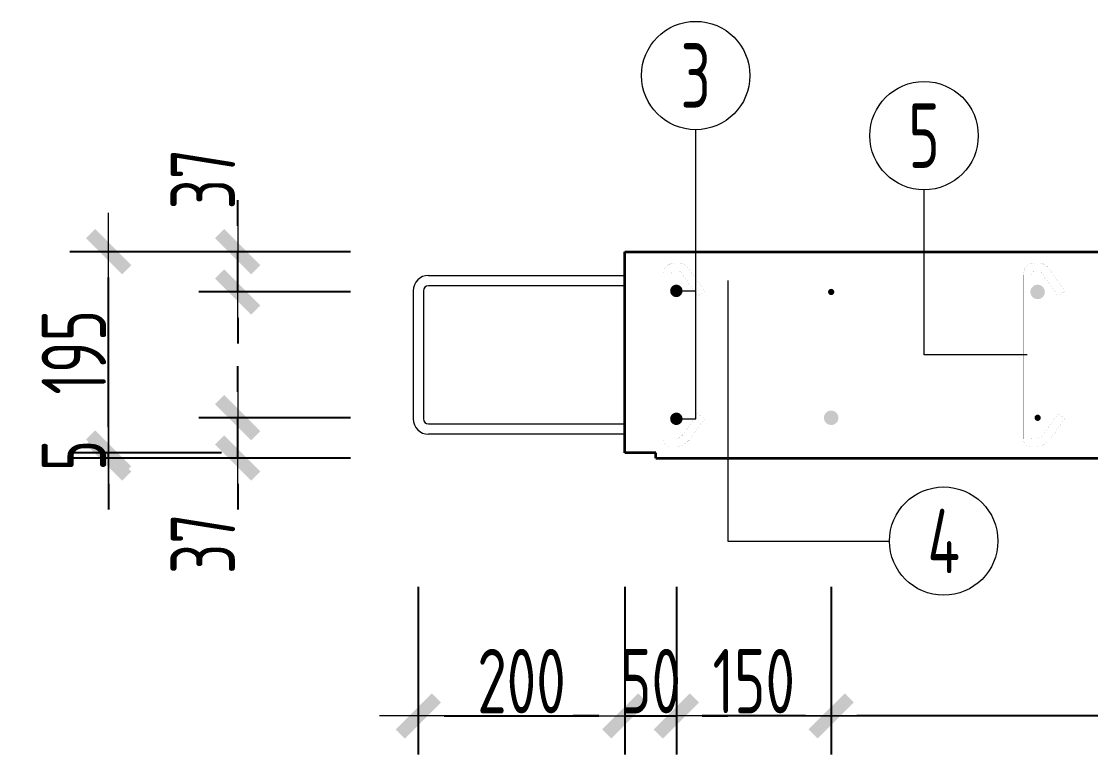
# Model space of a CAD drawing. Extents: x -85320 to 1679916, y -1321939 to 627.
# Drawn here: x 1110476 to 1114620, y -834301 to -831458 of the extents above; entities that cross this region are included whole.
import ezdxf
from ezdxf.enums import TextEntityAlignment as Align

# ---------------------------------------------------------------- set-up
doc = ezdxf.new("R2010")
doc.units = 0
doc.header["$LTSCALE"] = 1000
for name, color, linetype, lineweight in [('直线', 7, 'Continuous', 18), ('预制墙墙身水平筋', 130, 'Continuous', 18), ('预制墙墙身纵向受力筋', 1, 'Continuous', 18), ('预制墙墙身纵向非受力筋', 94, 'Continuous', 18), ('预制墙墙身附加筋', 94, 'Continuous', 18), ('预制墙拉筋', 130, 'Continuous', 18), ('预制墙详图标注', 3, 'Continuous', 18), ('预制墙详图轮廓', 3, 'Continuous', 35)]:
    doc.layers.add(name, color=color, linetype=linetype, lineweight=lineweight)
doc.styles.add('样式 1', font='yjkeng.shx', dxfattribs={"width": 0.7, "bigfont": 'yjkchn.shx'})
doc.dimstyles.new('盈建科结构', dxfattribs={"dimscale": 100, "dimtxt": 2.5, "dimasz": 1, "dimexe": 1.5, "dimexo": 0.625, "dimgap": 0.1, "dimtad": 1, "dimdec": 0, "dimrnd": 1, "dimzin": 0, "dimdsep": 46, "dimtxsty": '样式 1', "dimblk": '_yjkbk', "dimblk1": 'ARCHTICK', "dimblk2": 'ARCHTICK', "dimcen": 0.09, "dimadec": 0, "dimazin": 0, "dimtfac": 1, "dimtdec": 4, "dimtix": 1, "dimtmove": 2, "dimatfit": 3, "dimfxl": 1, "dimtolj": 1, "dimtzin": 0, "dimarcsym": 0})

# ---------------------------------------------------------------- blocks, each defined once
blk = doc.blocks.new('_yjkbk')
blk.add_line((-1, 0), (1.5, 0))
blk.add_lwpolyline([(-0.7, -0.7, 0.5, 0.5, 0), (0.7, 0.7, 0.5, 0.5, 0)], format="xyseb")
blk = doc.blocks.new('*D976')
at = {"layer": 'Defpoints', "color": 0, "transparency": 16777216}
for p in [(1112014.4, -833650.8), (1112814.4, -833650.8), (1112814.4, -834150.8)]:
    blk.add_point(p, dxfattribs=at)
at = {"layer": '预制墙详图标注', "color": 0, "lineweight": -2, "transparency": 16777216}
for p, q in [((1112014.4, -833650.8), (1112014.4, -834300.8)), ((1112814.4, -833650.8), (1112814.4, -834300.8)), ((1112114.4, -834150.8), (1112714.4, -834150.8))]:
    blk.add_line(p, q, dxfattribs=at)
at = {"layer": '预制墙详图标注', "color": 0, "lineweight": -2, "transparency": 16777216, "xscale": 100, "yscale": 100, "zscale": 100, "rotation": 180}
blk.add_blockref('_yjkbk', (1112014.4, -834150.8), dxfattribs=at)
at = {"layer": '预制墙详图标注', "color": 0, "lineweight": -2, "transparency": 16777216, "xscale": 100, "yscale": 100, "zscale": 100}
blk.add_blockref('_yjkbk', (1112814.4, -834150.8), dxfattribs=at)
at = {"layer": '预制墙详图标注', "color": 0, "transparency": 16777216, "insert": (1112414.4, -834140.8), "char_height": 250, "attachment_point": 8, "style": '样式 1'}
blk.add_mtext('\\A1;200', dxfattribs=at)
blk = doc.blocks.new('_ArchTick')
at = {"color": 0, "linetype": 'ByBlock', "const_width": 0.4}
blk.add_lwpolyline([(-0.5, -0.5), (0.5, 0.5)], dxfattribs=at)
blk = doc.blocks.new('*D977')
at = {"layer": 'Defpoints', "color": 0, "transparency": 16777216}
for p in [(1112814.4, -833650.8), (1113014.4, -833650.8), (1113014.4, -834150.8)]:
    blk.add_point(p, dxfattribs=at)
at = {"layer": '预制墙详图标注', "color": 0, "lineweight": -2, "transparency": 16777216}
for p, q in [((1112814.4, -833650.8), (1112814.4, -834300.8)), ((1113014.4, -833650.8), (1113014.4, -834300.8)), ((1112714.4, -834150.8), (1112614.4, -834150.8)), ((1112814.4, -834150.8), (1113014.4, -834150.8)), ((1113114.4, -834150.8), (1113214.4, -834150.8))]:
    blk.add_line(p, q, dxfattribs=at)
at = {"layer": '预制墙详图标注', "color": 0, "lineweight": -2, "transparency": 16777216, "xscale": 100, "yscale": 100, "zscale": 100}
blk.add_blockref('_yjkbk', (1112814.4, -834150.8), dxfattribs=at)
at = {"layer": '预制墙详图标注', "color": 0, "lineweight": -2, "transparency": 16777216, "xscale": 100, "yscale": 100, "zscale": 100, "rotation": 180}
blk.add_blockref('_yjkbk', (1113014.4, -834150.8), dxfattribs=at)
at = {"layer": '预制墙详图标注', "color": 0, "transparency": 16777216, "insert": (1112914.4, -834140.8), "char_height": 250, "attachment_point": 8, "style": '样式 1'}
blk.add_mtext('\\A1;50', dxfattribs=at)
blk = doc.blocks.new('*D1000')
at = {"layer": 'Defpoints', "color": 0, "transparency": 16777216}
for p in [(1113614.4, -833650.8), (1117614.4, -833650.8), (1113614.4, -834150.8)]:
    blk.add_point(p, dxfattribs=at)
at = {"layer": '预制墙详图标注', "color": 0, "lineweight": -2, "transparency": 16777216}
for p, q in [((1113614.4, -833713.3), (1113614.4, -834300.8)), ((1117614.4, -833713.3), (1117614.4, -834300.8)), ((1117514.4, -834150.8), (1113714.4, -834150.8))]:
    blk.add_line(p, q, dxfattribs=at)
at = {"layer": '预制墙详图标注', "color": 0, "lineweight": -2, "transparency": 16777216, "xscale": 100, "yscale": 100, "zscale": 100}
for p, rotation in [((1113614.4, -834150.8), 179.99999999999), ((1117614.4, -834150.8), 359.99999999999)]:
    blk.add_blockref('_yjkbk', p, dxfattribs=dict(at, rotation=rotation))
at = {"layer": '预制墙详图标注', "color": 0, "transparency": 16777216, "insert": (1115614.4, -834140.8), "char_height": 250, "attachment_point": 8, "style": '样式 1'}
blk.add_mtext('\\A1;5×200=1000', dxfattribs=at)
blk = doc.blocks.new('*D1002')
at = {"layer": 'Defpoints', "color": 0, "transparency": 16777216}
for p in [(1113014.4, -833650.8), (1113614.4, -833650.8), (1113014.4, -834150.8)]:
    blk.add_point(p, dxfattribs=at)
at = {"layer": '预制墙详图标注', "color": 0, "lineweight": -2, "transparency": 16777216}
for p, q in [((1113014.4, -833650.8), (1113014.4, -834300.8)), ((1113614.4, -833650.8), (1113614.4, -834300.8)), ((1113514.4, -834150.8), (1113114.4, -834150.8))]:
    blk.add_line(p, q, dxfattribs=at)
at = {"layer": '预制墙详图标注', "color": 0, "lineweight": -2, "transparency": 16777216, "xscale": 100, "yscale": 100, "zscale": 100}
for p, rotation in [((1113014.4, -834150.8), 179.9999999999889), ((1113614.4, -834150.8), 359.9999999999889)]:
    blk.add_blockref('_yjkbk', p, dxfattribs=dict(at, rotation=rotation))
at = {"layer": '预制墙详图标注', "color": 0, "transparency": 16777216, "insert": (1113314.4, -834140.8), "char_height": 250, "attachment_point": 8, "style": '样式 1'}
blk.add_mtext('\\A1;150', dxfattribs=at)
blk = doc.blocks.new('闭口左')
at = {"layer": '预制墙墙身水平筋', "lineweight": 18}
for p, q in [((1032954.4, -832442.8), (1033714.4, -832442.8)), ((1032954.4, -832442.8), (1033714.4, -832442.8)), ((1032954.4, -832442.8), (1033714.4, -832442.8)), ((1032954.4, -832442.8), (1033714.4, -832442.8)), ((1032954.4, -832442.8), (1033714.4, -832442.8)), ((1032954.4, -832442.8), (1033714.4, -832442.8)), ((1032954.4, -832442.8), (1033714.4, -832442.8)), ((1032954.4, -832442.8), (1033714.4, -832442.8)), ((1032954.4, -832442.8), (1033714.4, -832442.8)), ((1032954.4, -832442.8), (1033714.4, -832442.8)), ((1032954.4, -832442.8), (1033714.4, -832442.8)), ((1032954.4, -832442.8), (1033714.4, -832442.8)), ((1032954.4, -832442.8), (1033714.4, -832442.8)), ((1032954.4, -832442.8), (1033714.4, -832442.8)), ((1032954.4, -832442.8), (1033714.4, -832442.8)), ((1033714.4, -832482.8), (1032954.4, -832482.8)), ((1033714.4, -832482.8), (1032954.4, -832482.8)), ((1033714.4, -832482.8), (1032954.4, -832482.8)), ((1033714.4, -832482.8), (1032954.4, -832482.8)), ((1033714.4, -832482.8), (1032954.4, -832482.8)), ((1033714.4, -832482.8), (1032954.4, -832482.8)), ((1033714.4, -832482.8), (1032954.4, -832482.8)), ((1033714.4, -832482.8), (1032954.4, -832482.8)), ((1033714.4, -832482.8), (1032954.4, -832482.8)), ((1033714.4, -832482.8), (1032954.4, -832482.8)), ((1033714.4, -832482.8), (1032954.4, -832482.8)), ((1033714.4, -832482.8), (1032954.4, -832482.8)), ((1033714.4, -832482.8), (1032954.4, -832482.8)), ((1033714.4, -832482.8), (1032954.4, -832482.8)), ((1033714.4, -832482.8), (1032954.4, -832482.8)), ((1032954.4, -833018.8), (1033714.4, -833018.8)), ((1033714.4, -833058.8), (1032954.4, -833058.8))]:
    blk.add_line(p, q, dxfattribs=at)
at = {"layer": '预制墙墙身水平筋', "color": 4}
for p, q in [((1032894.4, -832502.8), (1032894.4, -832998.8)), ((1032934.4, -832502.8), (1032934.4, -832998.8))]:
    blk.add_line(p, q, dxfattribs=at)
at = {"layer": '预制墙墙身水平筋', "lineweight": 18}
for centre, radius, start, end in [((1032954.4, -832502.8), 60, 90, 180), ((1032954.4, -832502.8), 60, 90, 180), ((1032954.4, -832502.8), 60, 90, 180), ((1032954.4, -832502.8), 60, 90, 180), ((1032954.4, -832502.8), 60, 90, 180), ((1032954.4, -832502.8), 60, 90, 180), ((1032954.4, -832502.8), 60, 90, 180), ((1032954.4, -832502.8), 60, 90, 180), ((1032954.4, -832502.8), 60, 90, 180), ((1032954.4, -832502.8), 60, 90, 180), ((1032954.4, -832502.8), 60, 90, 180), ((1032954.4, -832502.8), 60, 90, 180), ((1032954.4, -832502.8), 60, 90, 180), ((1032954.4, -832502.8), 60, 90, 180), ((1032954.4, -832502.8), 20, 90, 180), ((1032954.4, -832502.8), 20, 90, 180), ((1032954.4, -832502.8), 20, 90, 180), ((1032954.4, -832502.8), 20, 90, 180), ((1032954.4, -832502.8), 20, 90, 180), ((1032954.4, -832502.8), 20, 90, 180), ((1032954.4, -832502.8), 20, 90, 180), ((1032954.4, -832502.8), 20, 90, 180), ((1032954.4, -832502.8), 20, 90, 180), ((1032954.4, -832502.8), 20, 90, 180), ((1032954.4, -832502.8), 20, 90, 180), ((1032954.4, -832502.8), 20, 90, 180), ((1032954.4, -832502.8), 20, 90, 180), ((1032954.4, -832502.8), 20, 90, 180), ((1032954.4, -832998.8), 60, 180, 270), ((1032954.4, -832998.8), 20, 180, 270)]:
    blk.add_arc(centre, radius, start, end, dxfattribs=at)
blk = doc.blocks.new('*D3053')
at = {"layer": 'Defpoints', "color": 0, "transparency": 16777216}
for p in [(1111314.4, -832994.8), (1111814.4, -832994.8), (1111814.4, -833150.8)]:
    blk.add_point(p, dxfattribs=at)
at = {"layer": '预制墙详图标注', "color": 0, "lineweight": -2, "transparency": 16777216}
for p, q in [((1111314.4, -832894.8), (1111314.4, -832794.8)), ((1111751.9, -832994.8), (1111164.4, -832994.8)), ((1111314.4, -833150.8), (1111314.4, -832994.8)), ((1111751.9, -833150.8), (1111164.4, -833150.8)), ((1111314.4, -833250.8), (1111314.4, -833350.8))]:
    blk.add_line(p, q, dxfattribs=at)
at = {"layer": '预制墙详图标注', "color": 0, "lineweight": -2, "transparency": 16777216, "xscale": 100, "yscale": 100, "zscale": 100}
for p, rotation in [((1111314.4, -832994.8), 270), ((1111314.4, -833150.8), 90)]:
    blk.add_blockref('_yjkbk', p, dxfattribs=dict(at, rotation=rotation))
at = {"layer": '预制墙详图标注', "color": 0, "transparency": 16777216, "insert": (1111304.4, -833483.2), "char_height": 250, "attachment_point": 8, "rotation": 90, "style": '样式 1'}
blk.add_mtext('\\A1;37', dxfattribs=at)
blk = doc.blocks.new('*D3054')
at = {"layer": 'Defpoints', "color": 0, "transparency": 16777216}
for p in [(1111314.4, -832350.8), (1111814.4, -832350.8), (1111814.4, -832506.8)]:
    blk.add_point(p, dxfattribs=at)
at = {"layer": '预制墙详图标注', "color": 0, "lineweight": -2, "transparency": 16777216}
for p, q in [((1111314.4, -832250.8), (1111314.4, -832150.8)), ((1111751.9, -832350.8), (1111164.4, -832350.8)), ((1111314.4, -832506.8), (1111314.4, -832350.8)), ((1111751.9, -832506.8), (1111164.4, -832506.8)), ((1111314.4, -832606.8), (1111314.4, -832706.8))]:
    blk.add_line(p, q, dxfattribs=at)
at = {"layer": '预制墙详图标注', "color": 0, "lineweight": -2, "transparency": 16777216, "xscale": 100, "yscale": 100, "zscale": 100}
for p, rotation in [((1111314.4, -832350.8), 270), ((1111314.4, -832506.8), 90)]:
    blk.add_blockref('_yjkbk', p, dxfattribs=dict(at, rotation=rotation))
at = {"layer": '预制墙详图标注', "color": 0, "transparency": 16777216, "insert": (1111304.4, -832069.5), "char_height": 250, "attachment_point": 8, "rotation": 90, "style": '样式 1'}
blk.add_mtext('\\A1;37', dxfattribs=at)
blk = doc.blocks.new('*D3055')
at = {"layer": 'Defpoints', "color": 0, "transparency": 16777216}
for p in [(1110814.4, -833130.8), (1111314.4, -833130.8), (1111314.4, -833150.8)]:
    blk.add_point(p, dxfattribs=at)
at = {"layer": '预制墙详图标注', "color": 0, "lineweight": -2, "transparency": 16777216}
for p, q in [((1110814.4, -833030.8), (1110814.4, -832930.8)), ((1111251.9, -833130.8), (1110664.4, -833130.8)), ((1111251.9, -833150.8), (1110664.4, -833150.8)), ((1110814.4, -833150.8), (1110814.4, -833130.8)), ((1110814.4, -833250.8), (1110814.4, -833350.8))]:
    blk.add_line(p, q, dxfattribs=at)
at = {"layer": '预制墙详图标注', "color": 0, "lineweight": -2, "transparency": 16777216, "xscale": 100, "yscale": 100, "zscale": 100}
for p, rotation in [((1110814.4, -833150.8), 90), ((1110814.4, -833130.8), 270)]:
    blk.add_blockref('_yjkbk', p, dxfattribs=dict(at, rotation=rotation))
at = {"layer": '预制墙详图标注', "color": 0, "transparency": 16777216, "insert": (1110804.4, -833140.8), "char_height": 250, "attachment_point": 8, "rotation": 90, "style": '样式 1'}
blk.add_mtext('\\A1;5', dxfattribs=at)
blk = doc.blocks.new('*D3056')
at = {"layer": 'Defpoints', "color": 0, "transparency": 16777216}
for p in [(1110814.4, -832350.8), (1111314.4, -832350.8), (1111314.4, -833130.8)]:
    blk.add_point(p, dxfattribs=at)
at = {"layer": '预制墙详图标注', "color": 0, "lineweight": -2, "transparency": 16777216}
for p, q in [((1111251.9, -832350.8), (1110664.4, -832350.8)), ((1110814.4, -833030.8), (1110814.4, -832450.8)), ((1111251.9, -833130.8), (1110664.4, -833130.8))]:
    blk.add_line(p, q, dxfattribs=at)
at = {"layer": '预制墙详图标注', "color": 0, "lineweight": -2, "transparency": 16777216, "xscale": 100, "yscale": 100, "zscale": 100}
for p, rotation in [((1110814.4, -832350.8), 90), ((1110814.4, -833130.8), 270)]:
    blk.add_blockref('_yjkbk', p, dxfattribs=dict(at, rotation=rotation))
at = {"layer": '预制墙详图标注', "color": 0, "transparency": 16777216, "insert": (1110804.4, -832740.8), "char_height": 250, "attachment_point": 8, "rotation": 90, "style": '样式 1'}
blk.add_mtext('\\A1;195', dxfattribs=at)

msp = doc.modelspace()

# ---------------------------------------------------------------- linework, layer by layer
at = {"layer": '直线', "lineweight": 18}
for p, q in [((1113014.371, -832502.848), (1113089.371, -832502.848)), ((1113214.371, -833038.848), (1113214.371, -833472.848))]:
    msp.add_line(p, q, dxfattribs=at)
for points in [[(1113014.371, -832998.848), (1113089.371, -832998.848), (1113089.371, -831877.848)], [(1114374.371, -832750.848), (1113974.371, -832750.848), (1113974.371, -832110.848)], [(1113214.371, -832462.848), (1113214.371, -833472.848), (1113840.371, -833472.848)]]:
    msp.add_lwpolyline(points, dxfattribs=at)
for centre in [(1113089.371, -831667.848), (1113974.371, -831900.848), (1114050.371, -833472.848)]:
    msp.add_circle(centre, 210, dxfattribs=at)
at = {"layer": '预制墙墙身水平筋', "lineweight": 18, "const_width": 0.18}
for points in [[(1112814.371, -832442.848), (1118414.371, -832442.848)], [(1112814.371, -832442.848), (1118414.371, -832442.848)], [(1112814.371, -832442.848), (1118414.371, -832442.848)], [(1112814.371, -832442.848), (1118414.371, -832442.848)], [(1112814.371, -832442.848), (1118414.371, -832442.848)], [(1112814.371, -832442.848), (1118414.371, -832442.848)], [(1112814.371, -832442.848), (1118414.371, -832442.848)], [(1112814.371, -832442.848), (1118414.371, -832442.848)], [(1112814.371, -832442.848), (1118414.371, -832442.848)], [(1112814.371, -832442.848), (1118414.371, -832442.848)], [(1112814.371, -832442.848), (1118414.371, -832442.848)], [(1112814.371, -832442.848), (1118414.371, -832442.848)], [(1112814.371, -832442.848), (1118414.371, -832442.848)], [(1112814.371, -832442.848), (1118414.371, -832442.848)], [(1112814.371, -832442.848), (1118414.371, -832442.848)], [(1118414.371, -832482.848), (1112814.371, -832482.848)], [(1118414.371, -832482.848), (1112814.371, -832482.848)], [(1118414.371, -832482.848), (1112814.371, -832482.848)], [(1118414.371, -832482.848), (1112814.371, -832482.848)], [(1118414.371, -832482.848), (1112814.371, -832482.848)], [(1118414.371, -832482.848), (1112814.371, -832482.848)], [(1118414.371, -832482.848), (1112814.371, -832482.848)], [(1118414.371, -832482.848), (1112814.371, -832482.848)], [(1118414.371, -832482.848), (1112814.371, -832482.848)], [(1118414.371, -832482.848), (1112814.371, -832482.848)], [(1118414.371, -832482.848), (1112814.371, -832482.848)], [(1118414.371, -832482.848), (1112814.371, -832482.848)], [(1118414.371, -832482.848), (1112814.371, -832482.848)], [(1118414.371, -832482.848), (1112814.371, -832482.848)], [(1118414.371, -832482.848), (1112814.371, -832482.848)], [(1112814.371, -833018.848), (1118414.371, -833018.848)], [(1112814.371, -833018.848), (1118414.371, -833018.848)], [(1112814.371, -833018.848), (1118414.371, -833018.848)], [(1112814.371, -833018.848), (1118414.371, -833018.848)], [(1112814.371, -833018.848), (1118414.371, -833018.848)], [(1112814.371, -833018.848), (1118414.371, -833018.848)], [(1112814.371, -833018.848), (1118414.371, -833018.848)], [(1112814.371, -833018.848), (1118414.371, -833018.848)], [(1112814.371, -833018.848), (1118414.371, -833018.848)], [(1112814.371, -833018.848), (1118414.371, -833018.848)], [(1112814.371, -833018.848), (1118414.371, -833018.848)], [(1112814.371, -833018.848), (1118414.371, -833018.848)], [(1112814.371, -833018.848), (1118414.371, -833018.848)], [(1112814.371, -833018.848), (1118414.371, -833018.848)], [(1112814.371, -833018.848), (1118414.371, -833018.848)], [(1118414.371, -833058.848), (1112814.371, -833058.848)], [(1118414.371, -833058.848), (1112814.371, -833058.848)], [(1118414.371, -833058.848), (1112814.371, -833058.848)], [(1118414.371, -833058.848), (1112814.371, -833058.848)], [(1118414.371, -833058.848), (1112814.371, -833058.848)], [(1118414.371, -833058.848), (1112814.371, -833058.848)], [(1118414.371, -833058.848), (1112814.371, -833058.848)], [(1118414.371, -833058.848), (1112814.371, -833058.848)], [(1118414.371, -833058.848), (1112814.371, -833058.848)], [(1118414.371, -833058.848), (1112814.371, -833058.848)], [(1118414.371, -833058.848), (1112814.371, -833058.848)], [(1118414.371, -833058.848), (1112814.371, -833058.848)], [(1118414.371, -833058.848), (1112814.371, -833058.848)], [(1118414.371, -833058.848), (1112814.371, -833058.848)], [(1118414.371, -833058.848), (1112814.371, -833058.848)]]:
    msp.add_lwpolyline(points, dxfattribs=at)
at = {"layer": '预制墙墙身纵向受力筋', "lineweight": 18, "const_width": 28}
for points in [[(1114428.371, -832506.848, 1), (1114400.371, -832506.848, 1)], [(1113628.371, -832994.848, 1), (1113600.371, -832994.848, 1)]]:
    msp.add_lwpolyline(points, format="xyb", close=True, dxfattribs=at)
at = {"layer": '预制墙墙身纵向非受力筋', "lineweight": 18, "const_width": 12}
for points in [[(1113620.371, -832506.848, 1), (1113608.371, -832506.848, 1)], [(1114420.371, -832994.848, 1), (1114408.371, -832994.848, 1)]]:
    msp.add_lwpolyline(points, format="xyb", close=True, dxfattribs=at)
at = {"layer": '预制墙墙身附加筋', "lineweight": 18, "const_width": 24}
for points in [[(1113026.371, -832502.848, 1), (1113002.371, -832502.848, 1)], [(1113026.371, -832998.848, 1), (1113002.371, -832998.848, 1)]]:
    msp.add_lwpolyline(points, format="xyb", close=True, dxfattribs=at)
at = {"layer": '预制墙拉筋', "lineweight": 18, "const_width": 0.18}
for points in [[(1113123.865, -832997.686), (1113068.752, -833075.598, -0.24342753), (1113008.368, -833106.848), (1112993.37, -833106.848, -0.41421357), (1112962.371, -833075.849), (1112962.371, -832440.846, -0.41421357), (1113008.368, -832394.848), (1113023.367, -832394.848, -0.24342753), (1113060.09, -832413.853), (1113123.865, -832504.01), (1113097.741, -832522.49), (1113033.966, -832432.333, 0.24342753), (1113023.367, -832426.848), (1113008.368, -832426.848, 0.41421357), (1112994.371, -832440.846), (1112994.371, -833075.849), (1112992.368, -833075.849, 0.41421357), (1112993.37, -833076.851), (1112993.37, -833074.848), (1113008.368, -833074.848, 0.24342753), (1113042.627, -833057.118), (1113097.741, -832979.206)], [(1113123.865, -832997.686), (1113068.752, -833075.598, -0.24342753), (1113008.368, -833106.848), (1112993.37, -833106.848, -0.41421357), (1112962.371, -833075.849), (1112962.371, -832440.846, -0.41421357), (1113008.368, -832394.848), (1113023.367, -832394.848, -0.24342753), (1113060.09, -832413.853), (1113123.865, -832504.01), (1113097.741, -832522.49), (1113033.966, -832432.333, 0.24342753), (1113023.367, -832426.848), (1113008.368, -832426.848, 0.41421357), (1112994.371, -832440.846), (1112994.371, -833075.849), (1112992.368, -833075.849, 0.41421357), (1112993.37, -833076.851), (1112993.37, -833074.848), (1113008.368, -833074.848, 0.24342753), (1113042.627, -833057.118), (1113097.741, -832979.206)], [(1113123.865, -832997.686), (1113068.752, -833075.598, -0.24342753), (1113008.368, -833106.848), (1112993.37, -833106.848, -0.41421357), (1112962.371, -833075.849), (1112962.371, -832440.846, -0.41421357), (1113008.368, -832394.848), (1113023.367, -832394.848, -0.24342753), (1113060.09, -832413.853), (1113123.865, -832504.01), (1113097.741, -832522.49), (1113033.966, -832432.333, 0.24342753), (1113023.367, -832426.848), (1113008.368, -832426.848, 0.41421357), (1112994.371, -832440.846), (1112994.371, -833075.849), (1112992.368, -833075.849, 0.41421357), (1112993.37, -833076.851), (1112993.37, -833074.848), (1113008.368, -833074.848, 0.24342753), (1113042.627, -833057.118), (1113097.741, -832979.206)], [(1113123.865, -832997.686), (1113068.752, -833075.598, -0.24342753), (1113008.368, -833106.848), (1112993.37, -833106.848, -0.41421357), (1112962.371, -833075.849), (1112962.371, -832440.846, -0.41421357), (1113008.368, -832394.848), (1113023.367, -832394.848, -0.24342753), (1113060.09, -832413.853), (1113123.865, -832504.01), (1113097.741, -832522.49), (1113033.966, -832432.333, 0.24342753), (1113023.367, -832426.848), (1113008.368, -832426.848, 0.41421357), (1112994.371, -832440.846), (1112994.371, -833075.849), (1112992.368, -833075.849, 0.41421357), (1112993.37, -833076.851), (1112993.37, -833074.848), (1113008.368, -833074.848, 0.24342753), (1113042.627, -833057.118), (1113097.741, -832979.206)], [(1113123.865, -832997.686), (1113068.752, -833075.598, -0.24342753), (1113008.368, -833106.848), (1112993.37, -833106.848, -0.41421357), (1112962.371, -833075.849), (1112962.371, -832440.846, -0.41421357), (1113008.368, -832394.848), (1113023.367, -832394.848, -0.24342753), (1113060.09, -832413.853), (1113123.865, -832504.01), (1113097.741, -832522.49), (1113033.966, -832432.333, 0.24342753), (1113023.367, -832426.848), (1113008.368, -832426.848, 0.41421357), (1112994.371, -832440.846), (1112994.371, -833075.849), (1112992.368, -833075.849, 0.41421357), (1112993.37, -833076.851), (1112993.37, -833074.848), (1113008.368, -833074.848, 0.24342753), (1113042.627, -833057.118), (1113097.741, -832979.206)], [(1113123.865, -832997.686), (1113068.752, -833075.598, -0.24342753), (1113008.368, -833106.848), (1112993.37, -833106.848, -0.41421357), (1112962.371, -833075.849), (1112962.371, -832440.846, -0.41421357), (1113008.368, -832394.848), (1113023.367, -832394.848, -0.24342753), (1113060.09, -832413.853), (1113123.865, -832504.01), (1113097.741, -832522.49), (1113033.966, -832432.333, 0.24342753), (1113023.367, -832426.848), (1113008.368, -832426.848, 0.41421357), (1112994.371, -832440.846), (1112994.371, -833075.849), (1112992.368, -833075.849, 0.41421357), (1112993.37, -833076.851), (1112993.37, -833074.848), (1113008.368, -833074.848, 0.24342753), (1113042.627, -833057.118), (1113097.741, -832979.206)], [(1113123.865, -832997.686), (1113068.752, -833075.598, -0.24342753), (1113008.368, -833106.848), (1112993.37, -833106.848, -0.41421357), (1112962.371, -833075.849), (1112962.371, -832440.846, -0.41421357), (1113008.368, -832394.848), (1113023.367, -832394.848, -0.24342753), (1113060.09, -832413.853), (1113123.865, -832504.01), (1113097.741, -832522.49), (1113033.966, -832432.333, 0.24342753), (1113023.367, -832426.848), (1113008.368, -832426.848, 0.41421357), (1112994.371, -832440.846), (1112994.371, -833075.849), (1112992.368, -833075.849, 0.41421357), (1112993.37, -833076.851), (1112993.37, -833074.848), (1113008.368, -833074.848, 0.24342753), (1113042.627, -833057.118), (1113097.741, -832979.206)], [(1113123.865, -832997.686), (1113068.752, -833075.598, -0.24342753), (1113008.368, -833106.848), (1112993.37, -833106.848, -0.41421357), (1112962.371, -833075.849), (1112962.371, -832440.846, -0.41421357), (1113008.368, -832394.848), (1113023.367, -832394.848, -0.24342753), (1113060.09, -832413.853), (1113123.865, -832504.01), (1113097.741, -832522.49), (1113033.966, -832432.333, 0.24342753), (1113023.367, -832426.848), (1113008.368, -832426.848, 0.41421357), (1112994.371, -832440.846), (1112994.371, -833075.849), (1112992.368, -833075.849, 0.41421357), (1112993.37, -833076.851), (1112993.37, -833074.848), (1113008.368, -833074.848, 0.24342753), (1113042.627, -833057.118), (1113097.741, -832979.206)], [(1113123.865, -832997.686), (1113068.752, -833075.598, -0.24342753), (1113008.368, -833106.848), (1112993.37, -833106.848, -0.41421357), (1112962.371, -833075.849), (1112962.371, -832440.846, -0.41421357), (1113008.368, -832394.848), (1113023.367, -832394.848, -0.24342753), (1113060.09, -832413.853), (1113123.865, -832504.01), (1113097.741, -832522.49), (1113033.966, -832432.333, 0.24342753), (1113023.367, -832426.848), (1113008.368, -832426.848, 0.41421357), (1112994.371, -832440.846), (1112994.371, -833075.849), (1112992.368, -833075.849, 0.41421357), (1112993.37, -833076.851), (1112993.37, -833074.848), (1113008.368, -833074.848, 0.24342753), (1113042.627, -833057.118), (1113097.741, -832979.206)], [(1113123.865, -832997.686), (1113068.752, -833075.598, -0.24342753), (1113008.368, -833106.848), (1112993.37, -833106.848, -0.41421357), (1112962.371, -833075.849), (1112962.371, -832440.846, -0.41421357), (1113008.368, -832394.848), (1113023.367, -832394.848, -0.24342753), (1113060.09, -832413.853), (1113123.865, -832504.01), (1113097.741, -832522.49), (1113033.966, -832432.333, 0.24342753), (1113023.367, -832426.848), (1113008.368, -832426.848, 0.41421357), (1112994.371, -832440.846), (1112994.371, -833075.849), (1112992.368, -833075.849, 0.41421357), (1112993.37, -833076.851), (1112993.37, -833074.848), (1113008.368, -833074.848, 0.24342753), (1113042.627, -833057.118), (1113097.741, -832979.206)], [(1113123.865, -832997.686), (1113068.752, -833075.598, -0.24342753), (1113008.368, -833106.848), (1112993.37, -833106.848, -0.41421357), (1112962.371, -833075.849), (1112962.371, -832440.846, -0.41421357), (1113008.368, -832394.848), (1113023.367, -832394.848, -0.24342753), (1113060.09, -832413.853), (1113123.865, -832504.01), (1113097.741, -832522.49), (1113033.966, -832432.333, 0.24342753), (1113023.367, -832426.848), (1113008.368, -832426.848, 0.41421357), (1112994.371, -832440.846), (1112994.371, -833075.849), (1112992.368, -833075.849, 0.41421357), (1112993.37, -833076.851), (1112993.37, -833074.848), (1113008.368, -833074.848, 0.24342753), (1113042.627, -833057.118), (1113097.741, -832979.206)], [(1113123.865, -832997.686), (1113068.752, -833075.598, -0.24342753), (1113008.368, -833106.848), (1112993.37, -833106.848, -0.41421357), (1112962.371, -833075.849), (1112962.371, -832440.846, -0.41421357), (1113008.368, -832394.848), (1113023.367, -832394.848, -0.24342753), (1113060.09, -832413.853), (1113123.865, -832504.01), (1113097.741, -832522.49), (1113033.966, -832432.333, 0.24342753), (1113023.367, -832426.848), (1113008.368, -832426.848, 0.41421357), (1112994.371, -832440.846), (1112994.371, -833075.849), (1112992.368, -833075.849, 0.41421357), (1112993.37, -833076.851), (1112993.37, -833074.848), (1113008.368, -833074.848, 0.24342753), (1113042.627, -833057.118), (1113097.741, -832979.206)], [(1113123.865, -832997.686), (1113068.752, -833075.598, -0.24342753), (1113008.368, -833106.848), (1112993.37, -833106.848, -0.41421357), (1112962.371, -833075.849), (1112962.371, -832440.846, -0.41421357), (1113008.368, -832394.848), (1113023.367, -832394.848, -0.24342753), (1113060.09, -832413.853), (1113123.865, -832504.01), (1113097.741, -832522.49), (1113033.966, -832432.333, 0.24342753), (1113023.367, -832426.848), (1113008.368, -832426.848, 0.41421357), (1112994.371, -832440.846), (1112994.371, -833075.849), (1112992.368, -833075.849, 0.41421357), (1112993.37, -833076.851), (1112993.37, -833074.848), (1113008.368, -833074.848, 0.24342753), (1113042.627, -833057.118), (1113097.741, -832979.206)], [(1113123.865, -832997.686), (1113068.752, -833075.598, -0.24342753), (1113008.368, -833106.848), (1112993.37, -833106.848, -0.41421357), (1112962.371, -833075.849), (1112962.371, -832440.846, -0.41421357), (1113008.368, -832394.848), (1113023.367, -832394.848, -0.24342753), (1113060.09, -832413.853), (1113123.865, -832504.01), (1113097.741, -832522.49), (1113033.966, -832432.333, 0.24342753), (1113023.367, -832426.848), (1113008.368, -832426.848, 0.41421357), (1112994.371, -832440.846), (1112994.371, -833075.849), (1112992.368, -833075.849, 0.41421357), (1112993.37, -833076.851), (1112993.37, -833074.848), (1113008.368, -833074.848, 0.24342753), (1113042.627, -833057.118), (1113097.741, -832979.206)], [(1113123.865, -832997.686), (1113068.752, -833075.598, -0.24342753), (1113008.368, -833106.848), (1112993.37, -833106.848, -0.41421357), (1112962.371, -833075.849), (1112962.371, -832440.846, -0.41421357), (1113008.368, -832394.848), (1113023.367, -832394.848, -0.24342753), (1113060.09, -832413.853), (1113123.865, -832504.01), (1113097.741, -832522.49), (1113033.966, -832432.333, 0.24342753), (1113023.367, -832426.848), (1113008.368, -832426.848, 0.41421357), (1112994.371, -832440.846), (1112994.371, -833075.849), (1112992.368, -833075.849, 0.41421357), (1112993.37, -833076.851), (1112993.37, -833074.848), (1113008.368, -833074.848, 0.24342753), (1113042.627, -833057.118), (1113097.741, -832979.206)], [(1114519.865, -832997.686), (1114464.752, -833075.598, -0.24342753), (1114404.368, -833106.848), (1114389.37, -833106.848, -0.41421357), (1114358.371, -833075.849), (1114358.371, -832440.846, -0.41421357), (1114404.368, -832394.848), (1114419.367, -832394.848, -0.24342753), (1114456.09, -832413.853), (1114519.865, -832504.01), (1114493.741, -832522.49), (1114429.966, -832432.333, 0.24342753), (1114419.367, -832426.848), (1114404.368, -832426.848, 0.41421357), (1114390.371, -832440.846), (1114390.371, -833075.849), (1114388.368, -833075.849, 0.41421357), (1114389.37, -833076.851), (1114389.37, -833074.848), (1114404.368, -833074.848, 0.24342753), (1114438.627, -833057.118), (1114493.741, -832979.206)], [(1114519.865, -832997.686), (1114464.752, -833075.598, -0.24342753), (1114404.368, -833106.848), (1114389.37, -833106.848, -0.41421357), (1114358.371, -833075.849), (1114358.371, -832440.846, -0.41421357), (1114404.368, -832394.848), (1114419.367, -832394.848, -0.24342753), (1114456.09, -832413.853), (1114519.865, -832504.01), (1114493.741, -832522.49), (1114429.966, -832432.333, 0.24342753), (1114419.367, -832426.848), (1114404.368, -832426.848, 0.41421357), (1114390.371, -832440.846), (1114390.371, -833075.849), (1114388.368, -833075.849, 0.41421357), (1114389.37, -833076.851), (1114389.37, -833074.848), (1114404.368, -833074.848, 0.24342753), (1114438.627, -833057.118), (1114493.741, -832979.206)], [(1114519.865, -832997.686), (1114464.752, -833075.598, -0.24342753), (1114404.368, -833106.848), (1114389.37, -833106.848, -0.41421357), (1114358.371, -833075.849), (1114358.371, -832440.846, -0.41421357), (1114404.368, -832394.848), (1114419.367, -832394.848, -0.24342753), (1114456.09, -832413.853), (1114519.865, -832504.01), (1114493.741, -832522.49), (1114429.966, -832432.333, 0.24342753), (1114419.367, -832426.848), (1114404.368, -832426.848, 0.41421357), (1114390.371, -832440.846), (1114390.371, -833075.849), (1114388.368, -833075.849, 0.41421357), (1114389.37, -833076.851), (1114389.37, -833074.848), (1114404.368, -833074.848, 0.24342753), (1114438.627, -833057.118), (1114493.741, -832979.206)], [(1114519.865, -832997.686), (1114464.752, -833075.598, -0.24342753), (1114404.368, -833106.848), (1114389.37, -833106.848, -0.41421357), (1114358.371, -833075.849), (1114358.371, -832440.846, -0.41421357), (1114404.368, -832394.848), (1114419.367, -832394.848, -0.24342753), (1114456.09, -832413.853), (1114519.865, -832504.01), (1114493.741, -832522.49), (1114429.966, -832432.333, 0.24342753), (1114419.367, -832426.848), (1114404.368, -832426.848, 0.41421357), (1114390.371, -832440.846), (1114390.371, -833075.849), (1114388.368, -833075.849, 0.41421357), (1114389.37, -833076.851), (1114389.37, -833074.848), (1114404.368, -833074.848, 0.24342753), (1114438.627, -833057.118), (1114493.741, -832979.206)], [(1114519.865, -832997.686), (1114464.752, -833075.598, -0.24342753), (1114404.368, -833106.848), (1114389.37, -833106.848, -0.41421357), (1114358.371, -833075.849), (1114358.371, -832440.846, -0.41421357), (1114404.368, -832394.848), (1114419.367, -832394.848, -0.24342753), (1114456.09, -832413.853), (1114519.865, -832504.01), (1114493.741, -832522.49), (1114429.966, -832432.333, 0.24342753), (1114419.367, -832426.848), (1114404.368, -832426.848, 0.41421357), (1114390.371, -832440.846), (1114390.371, -833075.849), (1114388.368, -833075.849, 0.41421357), (1114389.37, -833076.851), (1114389.37, -833074.848), (1114404.368, -833074.848, 0.24342753), (1114438.627, -833057.118), (1114493.741, -832979.206)]]:
    msp.add_lwpolyline(points, format="xyb", close=True, dxfattribs=at)
at = {"layer": '预制墙详图轮廓', "lineweight": 35}
for p, q in [((1112814.371, -833130.848), (1112814.371, -832350.848)), ((1112814.371, -832350.848), (1112934.371, -832350.848)), ((1112934.371, -832350.848), (1118294.371, -832350.848)), ((1112934.371, -833130.848), (1112814.371, -833130.848)), ((1112934.371, -833150.848), (1112934.371, -833130.848)), ((1112934.371, -833150.848), (1118294.371, -833150.848))]:
    msp.add_line(p, q, dxfattribs=at)

# ---------------------------------------------------------------- block references
at = {"layer": '预制墙墙身水平筋', "color": 4}
msp.add_blockref('闭口左', (79100, 0), dxfattribs=at)

# ---------------------------------------------------------------- texts
at = {"layer": '直线', "linetype": 'Continuous', "style": '样式 1', "width": 0.7}
for s, p in [('3', (1113089.371, -831667.848)), ('5', (1113974.371, -831900.848)), ('4', (1114050.371, -833472.848))]:
    msp.add_text(s, height=250, dxfattribs=at).set_placement(p, align=Align.MIDDLE_CENTER)

# ---------------------------------------------------------------- dimensions: what is measured, and where the dimension line sits
at = {"layer": '预制墙详图标注'}
for base, p1, p2, picture, middle in [((1111314.371, -832350.848), (1111814.371, -832506.848), (1111814.371, -832350.848), '*D3054', (1111179.371, -832069.528)), ((1111314.371, -832994.848), (1111814.371, -833150.848), (1111814.371, -832994.848), '*D3053', (1111179.371, -833483.154))]:
    dim = msp.add_linear_dim(base=base, p1=p1, p2=p2, angle=90, text='37', dimstyle='盈建科结构', override={"dimlfac": 0.25, "dimrnd": 5}, dxfattribs=at)
    dim.commit()
    dim.dimension.update_dxf_attribs({"geometry": picture, "text_midpoint": middle, "dimtype": 161})
for p1, p2, distance, override, picture, middle in [((1111314.371, -833130.848), (1111314.371, -832350.848), 500, {"dimscale": 100, "dimtxt": 2.5, "dimasz": 1, "dimexe": 1.5, "dimexo": 0.625, "dimgap": 0.1, "dimtad": 1, "dimlfac": 0.25, "dimrnd": 5, "dimdle": 0, "dimtix": 1, "dimfxlon": 0}, '*D3056', (1110679.371, -832740.848)), ((1111314.371, -833150.848), (1111314.371, -833130.848), 500, {"dimscale": 100, "dimtxt": 2.5, "dimasz": 1, "dimexe": 1.5, "dimexo": 0.625, "dimgap": 0.1, "dimtad": 1, "dimlfac": 0.25, "dimrnd": 5, "dimdle": 0, "dimtix": 1, "dimfxlon": 0}, '*D3055', (1110679.371, -833140.848)), ((1112014.371, -833650.848), (1112814.371, -833650.848), -500, {"dimscale": 100, "dimtxt": 2.5, "dimasz": 1, "dimexe": 1.5, "dimexo": 0, "dimgap": 0.1, "dimtad": 1, "dimlfac": 0.25, "dimrnd": 5, "dimdle": 0, "dimfxlon": 0}, '*D976', (1112414.371, -834015.848)), ((1112814.371, -833650.848), (1113014.371, -833650.848), -500, {"dimscale": 100, "dimtxt": 2.5, "dimasz": 1, "dimexe": 1.5, "dimexo": 0, "dimgap": 0.1, "dimtad": 1, "dimlfac": 0.25, "dimrnd": 5, "dimdle": 0, "dimfxlon": 0}, '*D977', (1112914.371, -834015.848)), ((1113614.371, -833650.848), (1113014.371, -833650.848), 500, {"dimscale": 100, "dimtxt": 2.5, "dimasz": 1, "dimexe": 1.5, "dimexo": 0, "dimgap": 0.1, "dimtad": 1, "dimlfac": 0.25, "dimrnd": 5, "dimdle": 0, "dimfxlon": 0}, '*D1002', (1113314.371, -834015.848))]:
    dim = msp.add_aligned_dim(p1=p1, p2=p2, distance=distance, dimstyle='盈建科结构', override=override, dxfattribs=at)
    dim.commit()
    dim.dimension.update_dxf_attribs({"geometry": picture, "text_midpoint": middle})
dim = msp.add_aligned_dim(p1=(1117614.371, -833650.848), p2=(1113614.371, -833650.848), distance=500, text='5×200=1000', dimstyle='盈建科结构', override={"dimscale": 100, "dimtxt": 2.5, "dimasz": 1, "dimexe": 1.5, "dimexo": 0.625, "dimgap": 0.1, "dimtad": 1, "dimlfac": 0.25, "dimrnd": 5, "dimdle": 0, "dimtix": 1, "dimfxlon": 0}, dxfattribs=at)
dim.commit()
dim.dimension.update_dxf_attribs({"geometry": '*D1000', "text_midpoint": (1115614.371, -834015.848)})

doc.saveas('drawing.dxf')
